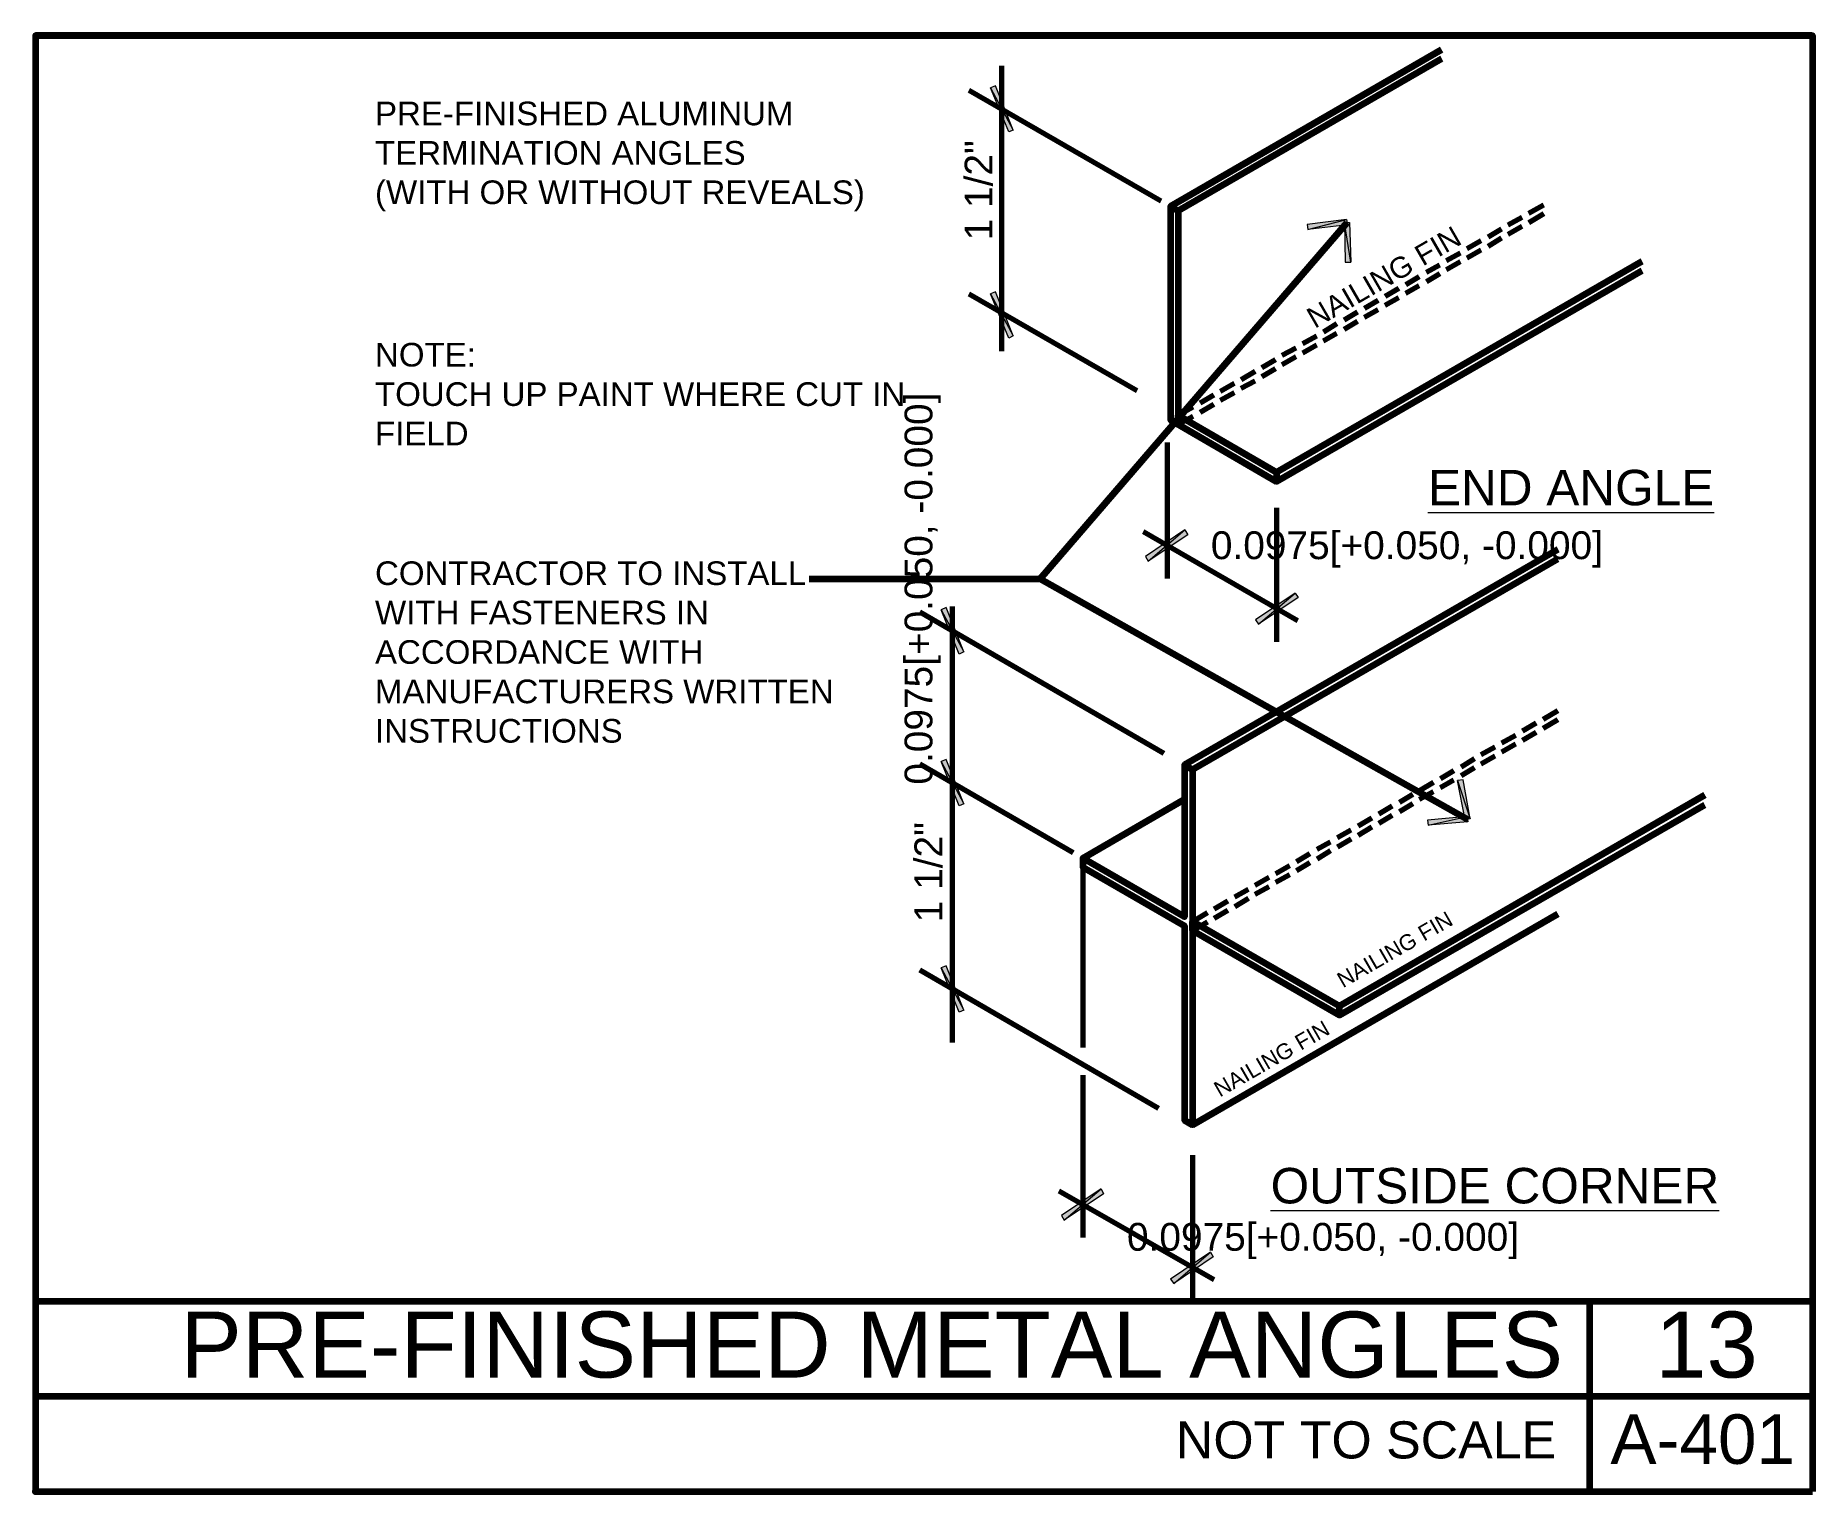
# Model space of a CAD drawing. Extents: x 201 to 313, y 208 to 299.
import ezdxf

# ---------------------------------------------------------------- set-up
doc = ezdxf.new("R2010")
doc.units = 0
doc.header["$MEASUREMENT"] = 0
doc.layers.add('_notes', color=7, linetype='Continuous')
for name, color, linetype, lineweight in [('Dt-Dim', 3, 'Continuous', 20), ('Dt-Line 1', 9, 'Continuous', 0), ('Dt-Line 3', 7, 'Continuous', 15), ('Dt-Line 5', 54, 'Continuous', 50), ('Dt-Text', 121, 'Continuous', 20)]:
    doc.layers.add(name, color=color, linetype=linetype, lineweight=lineweight)
doc.styles.get("Standard").update_dxf_attribs({"font": 'arial.ttf'})

msp = doc.modelspace()

# ---------------------------------------------------------------- hatches: boundary and pattern name
at = {"layer": 'Dt-Dim', "linetype": 'Continuous', "lineweight": 70}
for points in [[(261.4, 295.97), (261.09, 295.84), (262.23, 293.08), (262.52, 293.18)], [(270.83, 266.34), (271.01, 266.05), (273.51, 267.72), (273.32, 268.02)], [(258.3, 263.13), (257.98, 263), (259.12, 260.21), (259.41, 260.34)], [(258.3, 253.57), (257.98, 253.44), (259.12, 250.65), (259.41, 250.79)], [(265.55, 224.87), (265.73, 224.58), (268.2, 226.25), (268.04, 226.55)]]:
    msp.add_hatch(color=256, dxfattribs=at).paths.add_polyline_path(points, flags=0)
at = {"layer": 'Dt-Dim', "linetype": 'Continuous', "lineweight": 0}
for points in [[(261.4, 283.01), (261.09, 282.88), (262.23, 280.09), (262.52, 280.23)], [(277.76, 262.36), (277.94, 262.09), (280.44, 263.77), (280.25, 264.03)], [(258.3, 240.59), (257.98, 240.46), (259.12, 237.67), (259.41, 237.8)], [(272.42, 220.87), (272.61, 220.6), (275.1, 222.27), (274.92, 222.56)]]:
    msp.add_hatch(color=256, dxfattribs=at).paths.add_polyline_path(points, flags=0)
at = {"layer": 'Dt-Text', "linetype": 'Continuous', "lineweight": 0}
for points in [[(281, 287.24), (281.05, 286.92), (283.54, 287.21), (283.49, 287.55)], [(283.41, 284.87), (283.76, 284.87), (283.68, 287.37), (283.36, 287.37)], [(290.82, 252.3), (290.47, 252.25), (290.95, 249.78), (291.27, 249.83)]]:
    msp.add_hatch(color=256, dxfattribs=at).paths.add_polyline_path(points, flags=0)
at = {"layer": 'Dt-Text', "linetype": 'Continuous', "lineweight": 211}
msp.add_hatch(color=256, dxfattribs=at).paths.add_polyline_path([(288.59, 249.75), (288.62, 249.43), (291.11, 249.64), (291.08, 249.99)], flags=0)

# ---------------------------------------------------------------- linework, layer by layer
at = {"layer": '_notes', "linetype": 'Continuous', "lineweight": 211}
msp.add_lwpolyline([(201, 207.51), (201, 207.51), (201, 207.51)], dxfattribs=at)
msp.add_point((201, 207.51), dxfattribs=at)
at = {"layer": 'Dt-Dim', "linetype": 'Continuous', "lineweight": 70}
for p, q in [((261.78, 297.22), (261.78, 279.27)), ((259.73, 295.7), (271.81, 288.72)), ((259.73, 282.88), (270.3, 276.8)), ((272.21, 273.51), (272.21, 264.96)), ((279.08, 269.4), (279.08, 260.98)), ((270.7, 267.91), (280.41, 262.31)), ((256.63, 262.86), (272, 253.97)), ((258.67, 263.21), (258.67, 235.76)), ((256.63, 253.31), (266.29, 247.71)), ((256.63, 240.33), (271.65, 231.64)), ((266.9, 233.71), (266.9, 223.49)), ((273.8, 228.67), (273.8, 219.51)), ((265.39, 226.44), (275.13, 220.84))]:
    msp.add_line(p, q, dxfattribs=at)
at = {"layer": 'Dt-Dim', "linetype": 'Continuous', "lineweight": 0}
for points in [[(261.4, 295.97), (261.09, 295.84), (262.52, 293.18), (262.23, 293.08), (261.09, 295.84), (262.52, 293.18)], [(261.4, 283.01), (261.09, 282.88), (262.52, 280.23), (262.23, 280.09), (261.09, 282.88), (262.52, 280.23)], [(270.83, 266.34), (271.01, 266.05), (273.32, 268.02), (273.51, 267.72), (271.01, 266.05), (273.32, 268.02)], [(277.76, 262.36), (277.94, 262.09), (280.25, 264.03), (280.44, 263.77), (277.94, 262.09), (280.25, 264.03)], [(258.3, 263.13), (257.98, 263), (259.41, 260.34), (259.12, 260.21), (257.98, 263), (259.41, 260.34)], [(258.3, 253.57), (257.98, 253.44), (259.41, 250.79), (259.12, 250.65), (257.98, 253.44), (259.41, 250.79)], [(258.3, 240.59), (257.98, 240.46), (259.41, 237.8), (259.12, 237.67), (257.98, 240.46), (259.41, 237.8)], [(265.55, 224.87), (265.73, 224.58), (268.04, 226.55), (268.2, 226.25), (265.73, 224.58), (268.04, 226.55)], [(272.42, 220.87), (272.61, 220.6), (274.92, 222.56), (275.1, 222.27), (272.61, 220.6), (274.92, 222.56)]]:
    msp.add_lwpolyline(points, close=True, dxfattribs=at)
at = {"layer": 'Dt-Line 1', "linetype": 'Continuous', "lineweight": 70}
for p, q in [((294.96, 287.95), (295.89, 288.48)), ((293.66, 287.21), (294.54, 287.71)), ((294.96, 287.37), (295.89, 287.93)), ((291.08, 285.72), (291.96, 286.23)), ((292.39, 286.47), (293.24, 286.97)), ((292.39, 285.88), (293.24, 286.39)), ((293.66, 286.63), (294.54, 287.13)), ((289.78, 284.98), (290.66, 285.46)), ((291.08, 285.14), (291.96, 285.64)), ((287.21, 283.47), (288.06, 283.97)), ((288.51, 284.24), (289.36, 284.71)), ((288.51, 283.65), (289.36, 284.16)), ((289.78, 284.4), (290.66, 284.9)), ((285.91, 282.72), (286.78, 283.23)), ((287.21, 282.91), (288.06, 283.39)), ((283.33, 281.24), (284.18, 281.74)), ((284.61, 281.98), (285.48, 282.48)), ((284.61, 281.4), (285.48, 281.9)), ((285.91, 282.17), (286.78, 282.64)), ((282.03, 280.49), (282.88, 281)), ((283.33, 280.65), (284.18, 281.16)), ((280.73, 279.75), (281.61, 280.23)), ((280.73, 279.17), (281.61, 279.67)), ((282.03, 279.91), (282.88, 280.41)), ((278.16, 278.24), (279.01, 278.74)), ((279.43, 279.01), (280.31, 279.48)), ((279.43, 278.42), (280.31, 278.93)), ((276.85, 277.49), (277.73, 278)), ((276.85, 276.94), (277.73, 277.41)), ((278.16, 277.68), (279.01, 278.18)), ((274.28, 276.01), (275.13, 276.51)), ((275.55, 276.75), (276.43, 277.25)), ((275.55, 276.19), (276.43, 276.67)), ((272.9, 275.24), (273.83, 275.77)), ((272.9, 274.65), (273.83, 275.18)), ((274.28, 275.42), (275.13, 275.93)), ((295.86, 256.12), (296.79, 256.65)), ((295.86, 255.54), (296.79, 256.09)), ((293.26, 254.63), (294.14, 255.11)), ((294.56, 255.38), (295.41, 255.88)), ((294.56, 254.79), (295.41, 255.3)), ((291.96, 253.89), (292.84, 254.37)), ((291.96, 253.31), (292.84, 253.81)), ((293.26, 254.05), (294.14, 254.56)), ((289.39, 252.38), (290.24, 252.88)), ((290.69, 253.12), (291.54, 253.63)), ((290.69, 252.56), (291.54, 253.07)), ((288.08, 251.63), (288.96, 252.14)), ((288.08, 251.08), (288.96, 251.56)), ((289.39, 251.82), (290.24, 252.3)), ((285.51, 250.15), (286.36, 250.65)), ((286.81, 250.89), (287.66, 251.4)), ((286.81, 250.31), (287.66, 250.81)), ((284.21, 249.4), (285.08, 249.91)), ((284.21, 248.82), (285.08, 249.33)), ((285.51, 249.56), (286.36, 250.07)), ((281.63, 247.92), (282.48, 248.4)), ((282.91, 248.66), (283.78, 249.14)), ((282.91, 248.08), (283.78, 248.58)), ((280.33, 247.15), (281.18, 247.65)), ((280.33, 246.59), (281.18, 247.1)), ((281.63, 247.33), (282.48, 247.84)), ((277.73, 245.66), (278.61, 246.17)), ((279.03, 246.4), (279.91, 246.91)), ((279.03, 245.85), (279.91, 246.33)), ((276.46, 244.92), (277.31, 245.42)), ((277.73, 245.1), (278.61, 245.58)), ((273.8, 243.38), (274.73, 243.94)), ((275.16, 244.17), (276.01, 244.68)), ((275.16, 243.59), (276.01, 244.1)), ((276.46, 244.33), (277.31, 244.84)), ((273.8, 242.82), (274.73, 243.35))]:
    msp.add_line(p, q, dxfattribs=at)
at = {"layer": 'Dt-Line 3', "linetype": 'Continuous', "lineweight": 211}
for p, q in [((272.42, 288.38), (272.9, 288.09)), ((279.08, 271.65), (279.08, 271.07)), ((273.8, 252.94), (296.79, 266.21)), ((283.04, 237.48), (283.04, 238.04))]:
    msp.add_line(p, q, dxfattribs=at)
at = {"layer": 'Dt-Line 3', "linetype": 'Continuous', "lineweight": 70}
msp.add_line((266.9, 246.8), (266.9, 235.44), dxfattribs=at)
at = {"layer": 'Dt-Line 3', "linetype": 'Continuous', "lineweight": 211}
for points in [[(289.47, 298.23), (272.42, 288.38), (272.42, 274.94), (279.08, 271.07), (302.08, 284.34)], [(289.47, 297.67), (272.9, 288.09), (272.9, 275.24), (272.9, 274.65), (272.9, 275.24), (279.08, 271.65), (302.08, 284.93)], [(296.79, 266.79), (273.3, 253.23), (273.3, 243.67), (266.9, 247.36), (273.3, 251.08)], [(273.3, 253.23), (273.8, 252.94), (273.8, 230.58)], [(306.03, 251.32), (283.04, 238.04), (273.8, 243.38), (273.8, 242.82), (273.8, 243.38)], [(273.8, 242.82), (283.04, 237.48), (306.03, 250.73)], [(266.9, 247.36), (266.9, 246.8), (273.3, 243.11), (273.3, 230.87), (273.8, 230.58), (296.79, 243.86)]]:
    msp.add_lwpolyline(points, dxfattribs=at)
at = {"layer": 'Dt-Line 5', "linetype": 'Continuous', "lineweight": 211}
msp.add_line((298.77, 219.54), (298.77, 207.57), dxfattribs=at)
for points in [[(312.77, 299.13), (201, 299.13), (201, 207.51)], [(201, 299.13), (312.8, 299.13), (312.8, 207.51)], [(312.75, 219.46), (201, 219.46)], [(312.75, 213.49), (201, 213.49)], [(201, 207.51), (312.8, 207.51)]]:
    msp.add_lwpolyline(points, dxfattribs=at)
at = {"layer": 'Dt-Text', "linetype": 'Continuous', "lineweight": 211}
for points in [[(258.78, 264.94), (264.22, 264.94), (283.52, 287.37)], [(249.67, 264.94), (264.22, 264.94), (291.11, 249.8)]]:
    msp.add_lwpolyline(points, dxfattribs=at)
at = {"layer": 'Dt-Text', "linetype": 'Continuous', "lineweight": 0}
for points in [[(281, 287.24), (281.05, 286.92), (283.49, 287.55), (283.54, 287.21), (281.05, 286.92), (283.49, 287.55)], [(283.41, 284.87), (283.76, 284.87), (283.36, 287.37), (283.68, 287.37), (283.76, 284.87), (283.36, 287.37)], [(290.82, 252.3), (290.47, 252.25), (291.27, 249.83), (290.95, 249.78), (290.47, 252.25), (291.27, 249.83)], [(288.59, 249.75), (288.62, 249.43), (291.08, 249.99), (291.11, 249.64), (288.62, 249.43), (291.08, 249.99)]]:
    msp.add_lwpolyline(points, close=True, dxfattribs=at)

# ---------------------------------------------------------------- texts
at = {"layer": 'Dt-Dim', "char_height": 1.75, "attachment_point": 1, "rotation": 90}
for insert in [(259.46, 286.24), (256.3, 243.33)]:
    msp.add_mtext('\\A1;1 1/2"', dxfattribs=dict(at, insert=insert))
at = {"layer": 'Dt-Dim', "insert": (255.68, 251.99), "char_height": 1.75, "width": 26.5657, "attachment_point": 1, "rotation": 90}
msp.add_mtext('\\A1;0.0975[+0.050, -0.000]', dxfattribs=at)
at = {"layer": 'Dt-Dim', "char_height": 1.75, "attachment_point": 1}
for insert in [(274.95, 267.93), (269.67, 224.41)]:
    msp.add_mtext('\\A1;0.0975[+0.050, -0.000]', dxfattribs=dict(at, insert=insert))
at = {"layer": 'Dt-Text'}
for s, height, p in [('PRE-FINISHED METAL ANGLES', 4.1516, (210.11, 214.68)), ('13', 4.152, (302.91, 214.68)), ('NOT TO SCALE', 2.3353, (272.75, 209.59)), ('A-401', 3.114, (300.09, 209.25))]:
    msp.add_text(s, height=height, dxfattribs=at).set_placement(p)
at = {"layer": 'Dt-Text', "char_height": 1.4875, "attachment_point": 1}
for s, insert, width in [('\\A1;PRE-FINISHED ALUMINUM TERMINATION ANGLES\\P(WITH OR WITHOUT REVEALS)', (222.36, 294.97), 35.9077), ('\\A1;CONTRACTOR TO INSTALL WITH FASTENERS IN ACCORDANCE WITH MANUFACTURERS WRITTEN INSTRUCTIONS', (222.36, 266.04), 31.3638)]:
    msp.add_mtext(s, dxfattribs=dict(at, insert=insert, width=width))
at = {"layer": 'Dt-Text', "linetype": 'Continuous', "lineweight": 211, "attachment_point": 1, "rotation": 30}
for insert, char_height in [((280.83, 281.8), 1.3125), ((282.77, 240.02), 0.9844), ((275.02, 233.15), 0.9844)]:
    msp.add_mtext('\\A1;NAILING FIN', dxfattribs=dict(at, insert=insert, char_height=char_height))
at = {"layer": 'Dt-Text', "attachment_point": 1}
for s, insert, char_height in [('\\A1;NOTE:\\PTOUCH UP PAINT WHERE CUT IN\\PFIELD', (222.36, 279.79), 1.4875), ('\\A1;{\\LEND ANGLE}', (288.61, 271.8), 2.2313), ('\\A1;{\\LOUTSIDE CORNER}', (278.71, 227.87), 2.2313)]:
    msp.add_mtext(s, dxfattribs=dict(at, insert=insert, char_height=char_height))

doc.saveas('drawing.dxf')
